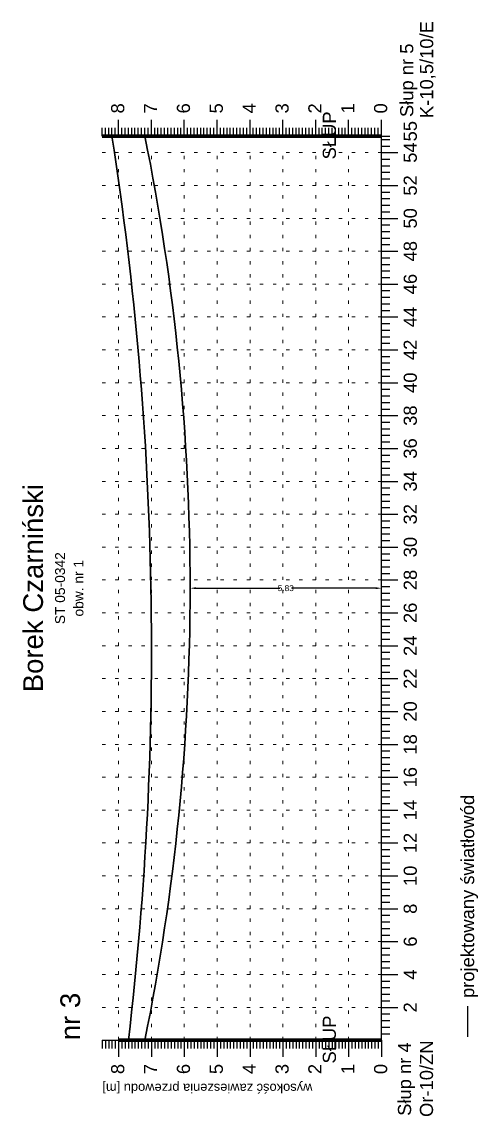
# Model space of a CAD drawing. Header units: inches. Extents: x -863 to -566, y 1327 to 1363.
# Drawn here: x -863.42 to -849.53, y 1327.33 to 1360.61 of the extents above; entities that cross this region are included whole.
import ezdxf
from ezdxf.enums import TextEntityAlignment as Align

# ---------------------------------------------------------------- set-up
doc = ezdxf.new("R2010")
doc.units = ezdxf.units.IN
doc.header["$MEASUREMENT"] = 0
doc.linetypes.add('ACAD_ISO07W100', pattern=[3, 0, -3])
doc.layers.add('_PRZEWIESZENIA_KONTROLA', color=1, linetype='Continuous', lineweight=25)
doc.layers.add('ramka', color=7, linetype='Continuous', plot=False)
doc.styles.get("Standard").update_dxf_attribs({"font": 'arial.ttf'})
doc.dimstyles.get("Standard").update_dxf_attribs({"dimtxt": 0.25, "dimasz": 0.18, "dimexe": 0.18, "dimexo": 0.0625, "dimgap": -0.09, "dimtad": 0, "dimtih": 1, "dimtoh": 1, "dimzin": 0, "dimdsep": 46, "dimtxsty": 'Standard', "dimcen": 0.09, "dimadec": 0, "dimazin": 0, "dimtfac": 1, "dimtofl": 0, "dimtmove": 0, "dimatfit": 3, "dimfxl": 1, "dimtolj": 1, "dimtzin": 0, "dimarcsym": 0})

# ---------------------------------------------------------------- blocks, each defined once
blk = doc.blocks.new('*D3')
at = {"color": 0, "lineweight": -2}
for p, q in [((-858.301, 1343.438), (-858.301, 1343.563)), ((-858.121, 1343.383), (-855.568, 1343.383)), ((-852.656, 1343.383), (-855.208, 1343.383)), ((-852.476, 1343.288), (-852.476, 1343.563))]:
    blk.add_line(p, q, dxfattribs=at)
at = {"color": 0}
for points in [[(-858.121, 1343.413), (-858.121, 1343.353), (-858.301, 1343.383)], [(-852.656, 1343.413), (-852.656, 1343.353), (-852.476, 1343.383)]]:
    blk.add_solid(points, dxfattribs=at)
at = {"layer": 'Defpoints', "color": 0}
for p in [(-858.301, 1343.375), (-852.476, 1343.383), (-852.476, 1343.225)]:
    blk.add_point(p, dxfattribs=at)
at = {"color": 0, "lineweight": 25, "insert": (-855.388, 1343.383), "char_height": 0.18, "attachment_point": 5}
blk.add_mtext('\\A1;5.83', dxfattribs=at)

msp = doc.modelspace()

# ---------------------------------------------------------------- linework, layer by layer
for p, q in [((-860.476, 1357.133), (-860.476, 1357.633)), ((-859.476, 1357.133), (-859.476, 1357.633)), ((-858.476, 1357.133), (-858.476, 1357.633)), ((-857.476, 1357.133), (-857.476, 1357.633)), ((-856.476, 1357.133), (-856.476, 1357.633)), ((-855.476, 1357.133), (-855.476, 1357.633)), ((-854.476, 1357.133), (-854.476, 1357.633)), ((-853.476, 1357.133), (-853.476, 1357.633)), ((-852.476, 1357.133), (-852.476, 1357.633)), ((-860.976, 1357.133), (-860.976, 1357.383)), ((-860.876, 1357.133), (-860.876, 1357.383)), ((-860.776, 1357.133), (-860.776, 1357.383)), ((-860.676, 1357.133), (-860.676, 1357.383)), ((-860.576, 1357.133), (-860.576, 1357.383)), ((-860.376, 1357.133), (-860.376, 1357.383)), ((-860.276, 1357.133), (-860.276, 1357.383)), ((-860.176, 1357.133), (-860.176, 1357.383)), ((-860.076, 1357.133), (-860.076, 1357.383)), ((-859.976, 1357.133), (-859.976, 1357.383)), ((-859.876, 1357.133), (-859.876, 1357.383)), ((-859.776, 1357.133), (-859.776, 1357.383)), ((-859.676, 1357.133), (-859.676, 1357.383)), ((-859.576, 1357.133), (-859.576, 1357.383)), ((-859.376, 1357.133), (-859.376, 1357.383)), ((-859.276, 1357.133), (-859.276, 1357.383)), ((-859.176, 1357.133), (-859.176, 1357.383)), ((-859.076, 1357.133), (-859.076, 1357.383)), ((-858.976, 1357.133), (-858.976, 1357.383)), ((-858.876, 1357.133), (-858.876, 1357.383)), ((-858.776, 1357.133), (-858.776, 1357.383)), ((-858.676, 1357.133), (-858.676, 1357.383)), ((-858.576, 1357.133), (-858.576, 1357.383)), ((-858.376, 1357.133), (-858.376, 1357.383)), ((-858.276, 1357.133), (-858.276, 1357.383)), ((-858.176, 1357.133), (-858.176, 1357.383)), ((-858.076, 1357.133), (-858.076, 1357.383)), ((-857.976, 1357.133), (-857.976, 1357.383)), ((-857.876, 1357.133), (-857.876, 1357.383)), ((-857.776, 1357.133), (-857.776, 1357.383)), ((-857.676, 1357.133), (-857.676, 1357.383)), ((-857.576, 1357.133), (-857.576, 1357.383)), ((-857.376, 1357.133), (-857.376, 1357.383)), ((-857.276, 1357.133), (-857.276, 1357.383)), ((-857.176, 1357.133), (-857.176, 1357.383)), ((-857.076, 1357.133), (-857.076, 1357.383)), ((-856.976, 1357.133), (-856.976, 1357.383)), ((-856.876, 1357.133), (-856.876, 1357.383)), ((-856.776, 1357.133), (-856.776, 1357.383)), ((-856.676, 1357.133), (-856.676, 1357.383)), ((-856.576, 1357.133), (-856.576, 1357.383)), ((-856.376, 1357.133), (-856.376, 1357.383)), ((-856.276, 1357.133), (-856.276, 1357.383)), ((-856.176, 1357.133), (-856.176, 1357.383)), ((-856.076, 1357.133), (-856.076, 1357.383)), ((-855.976, 1357.133), (-855.976, 1357.383)), ((-855.876, 1357.133), (-855.876, 1357.383)), ((-855.776, 1357.133), (-855.776, 1357.383)), ((-855.676, 1357.133), (-855.676, 1357.383)), ((-855.576, 1357.133), (-855.576, 1357.383)), ((-855.376, 1357.133), (-855.376, 1357.383)), ((-855.276, 1357.133), (-855.276, 1357.383)), ((-855.176, 1357.133), (-855.176, 1357.383)), ((-855.076, 1357.133), (-855.076, 1357.383)), ((-854.976, 1357.133), (-854.976, 1357.383)), ((-854.876, 1357.133), (-854.876, 1357.383)), ((-854.776, 1357.133), (-854.776, 1357.383)), ((-854.676, 1357.133), (-854.676, 1357.383)), ((-854.576, 1357.133), (-854.576, 1357.383)), ((-854.376, 1357.133), (-854.376, 1357.383)), ((-854.276, 1357.133), (-854.276, 1357.383)), ((-854.176, 1357.133), (-854.176, 1357.383)), ((-854.076, 1357.133), (-854.076, 1357.383)), ((-853.976, 1357.133), (-853.976, 1357.383)), ((-853.876, 1357.133), (-853.876, 1357.383)), ((-853.776, 1357.133), (-853.776, 1357.383)), ((-853.676, 1357.133), (-853.676, 1357.383)), ((-853.576, 1357.133), (-853.576, 1357.383)), ((-853.376, 1357.133), (-853.376, 1357.383)), ((-853.276, 1357.133), (-853.276, 1357.383)), ((-853.176, 1357.133), (-853.176, 1357.383)), ((-853.076, 1357.133), (-853.076, 1357.383)), ((-852.976, 1357.133), (-852.976, 1357.383)), ((-852.876, 1357.133), (-852.876, 1357.383)), ((-852.776, 1357.133), (-852.776, 1357.383)), ((-852.676, 1357.133), (-852.676, 1357.383)), ((-852.576, 1357.133), (-852.576, 1357.383)), ((-860.976, 1357.133), (-852.476, 1357.133)), ((-852.476, 1329.633), (-852.476, 1357.133)), ((-852.476, 1357.133), (-852.226, 1357.133)), ((-852.476, 1357.033), (-852.226, 1357.033)), ((-852.476, 1356.833), (-852.226, 1356.833)), ((-852.476, 1356.633), (-851.976, 1356.633)), ((-852.476, 1356.433), (-852.226, 1356.433)), ((-852.476, 1356.233), (-852.226, 1356.233)), ((-852.476, 1356.033), (-852.226, 1356.033)), ((-852.476, 1355.833), (-852.226, 1355.833)), ((-852.476, 1355.633), (-851.976, 1355.633)), ((-852.476, 1355.433), (-852.226, 1355.433)), ((-852.476, 1355.233), (-852.226, 1355.233)), ((-852.476, 1355.033), (-852.226, 1355.033)), ((-852.476, 1354.833), (-852.226, 1354.833)), ((-852.476, 1354.633), (-851.976, 1354.633)), ((-852.476, 1354.433), (-852.226, 1354.433)), ((-852.476, 1354.233), (-852.226, 1354.233)), ((-852.476, 1354.033), (-852.226, 1354.033)), ((-852.476, 1353.833), (-852.226, 1353.833)), ((-852.476, 1353.633), (-851.976, 1353.633)), ((-852.476, 1353.433), (-852.226, 1353.433)), ((-852.476, 1353.233), (-852.226, 1353.233)), ((-852.476, 1353.033), (-852.226, 1353.033)), ((-852.476, 1352.833), (-852.226, 1352.833)), ((-852.476, 1352.633), (-851.976, 1352.633)), ((-852.476, 1352.433), (-852.226, 1352.433)), ((-852.476, 1352.233), (-852.226, 1352.233)), ((-852.476, 1352.033), (-852.226, 1352.033)), ((-852.476, 1351.833), (-852.226, 1351.833)), ((-852.476, 1351.633), (-851.976, 1351.633)), ((-852.476, 1351.433), (-852.226, 1351.433)), ((-852.476, 1351.233), (-852.226, 1351.233)), ((-852.476, 1351.033), (-852.226, 1351.033)), ((-852.476, 1350.833), (-852.226, 1350.833)), ((-852.476, 1350.633), (-851.976, 1350.633)), ((-852.476, 1350.433), (-852.226, 1350.433)), ((-852.476, 1350.233), (-852.226, 1350.233)), ((-852.476, 1350.033), (-852.226, 1350.033)), ((-852.476, 1349.833), (-852.226, 1349.833)), ((-852.476, 1349.633), (-851.976, 1349.633)), ((-852.476, 1349.433), (-852.226, 1349.433)), ((-852.476, 1349.233), (-852.226, 1349.233)), ((-852.476, 1349.033), (-852.226, 1349.033)), ((-852.476, 1348.833), (-852.226, 1348.833)), ((-852.476, 1348.633), (-851.976, 1348.633)), ((-852.476, 1348.433), (-852.226, 1348.433)), ((-852.476, 1348.233), (-852.226, 1348.233)), ((-852.476, 1348.033), (-852.226, 1348.033)), ((-852.476, 1347.833), (-852.226, 1347.833)), ((-852.476, 1347.633), (-851.976, 1347.633)), ((-852.476, 1347.433), (-852.226, 1347.433)), ((-852.476, 1347.233), (-852.226, 1347.233)), ((-852.476, 1347.033), (-852.226, 1347.033)), ((-852.476, 1346.833), (-852.226, 1346.833)), ((-852.476, 1346.633), (-851.976, 1346.633)), ((-852.476, 1346.433), (-852.226, 1346.433)), ((-852.476, 1346.233), (-852.226, 1346.233)), ((-852.476, 1346.033), (-852.226, 1346.033)), ((-852.476, 1345.833), (-852.226, 1345.833)), ((-852.476, 1345.633), (-851.976, 1345.633)), ((-852.476, 1345.433), (-852.226, 1345.433)), ((-852.476, 1345.233), (-852.226, 1345.233)), ((-852.476, 1345.033), (-852.226, 1345.033)), ((-852.476, 1344.833), (-852.226, 1344.833)), ((-852.476, 1344.633), (-851.976, 1344.633)), ((-852.476, 1344.433), (-852.226, 1344.433)), ((-852.476, 1344.233), (-852.226, 1344.233)), ((-852.476, 1344.033), (-852.226, 1344.033)), ((-852.476, 1343.833), (-852.226, 1343.833)), ((-852.476, 1343.633), (-851.976, 1343.633)), ((-852.476, 1343.433), (-852.226, 1343.433)), ((-852.476, 1343.233), (-852.226, 1343.233)), ((-852.476, 1343.033), (-852.226, 1343.033)), ((-852.476, 1342.833), (-852.226, 1342.833)), ((-852.476, 1342.633), (-851.976, 1342.633)), ((-852.476, 1342.433), (-852.226, 1342.433)), ((-852.476, 1342.233), (-852.226, 1342.233)), ((-852.476, 1342.033), (-852.226, 1342.033)), ((-852.476, 1341.833), (-852.226, 1341.833)), ((-852.476, 1341.633), (-851.976, 1341.633)), ((-852.476, 1341.433), (-852.226, 1341.433)), ((-852.476, 1341.233), (-852.226, 1341.233)), ((-852.476, 1341.033), (-852.226, 1341.033)), ((-852.476, 1340.833), (-852.226, 1340.833)), ((-852.476, 1340.633), (-851.976, 1340.633)), ((-852.476, 1340.433), (-852.226, 1340.433)), ((-852.476, 1340.233), (-852.226, 1340.233)), ((-852.476, 1340.033), (-852.226, 1340.033)), ((-852.476, 1339.833), (-852.226, 1339.833)), ((-852.476, 1339.633), (-851.976, 1339.633)), ((-852.476, 1339.433), (-852.226, 1339.433)), ((-852.476, 1339.233), (-852.226, 1339.233)), ((-852.476, 1339.033), (-852.226, 1339.033)), ((-852.476, 1338.833), (-852.226, 1338.833)), ((-852.476, 1338.633), (-851.976, 1338.633)), ((-852.476, 1338.433), (-852.226, 1338.433)), ((-852.476, 1338.233), (-852.226, 1338.233)), ((-852.476, 1338.033), (-852.226, 1338.033)), ((-852.476, 1337.833), (-852.226, 1337.833)), ((-852.476, 1337.633), (-851.976, 1337.633)), ((-852.476, 1337.433), (-852.226, 1337.433)), ((-852.476, 1337.233), (-852.226, 1337.233)), ((-852.476, 1337.033), (-852.226, 1337.033)), ((-852.476, 1336.833), (-852.226, 1336.833)), ((-852.476, 1336.633), (-851.976, 1336.633)), ((-852.476, 1336.433), (-852.226, 1336.433)), ((-852.476, 1336.233), (-852.226, 1336.233)), ((-852.476, 1336.033), (-852.226, 1336.033)), ((-852.476, 1335.833), (-852.226, 1335.833)), ((-852.476, 1335.633), (-851.976, 1335.633)), ((-852.476, 1335.433), (-852.226, 1335.433)), ((-852.476, 1335.233), (-852.226, 1335.233)), ((-852.476, 1335.033), (-852.226, 1335.033)), ((-852.476, 1334.833), (-852.226, 1334.833)), ((-852.476, 1334.633), (-851.976, 1334.633)), ((-852.476, 1334.433), (-852.226, 1334.433)), ((-852.476, 1334.233), (-852.226, 1334.233)), ((-852.476, 1334.033), (-852.226, 1334.033)), ((-852.476, 1333.833), (-852.226, 1333.833)), ((-852.476, 1333.633), (-851.976, 1333.633)), ((-852.476, 1333.433), (-852.226, 1333.433)), ((-852.476, 1333.233), (-852.226, 1333.233)), ((-852.476, 1333.033), (-852.226, 1333.033)), ((-852.476, 1332.833), (-852.226, 1332.833)), ((-852.476, 1332.633), (-851.976, 1332.633)), ((-852.476, 1332.433), (-852.226, 1332.433)), ((-852.476, 1332.233), (-852.226, 1332.233)), ((-852.476, 1332.033), (-852.226, 1332.033)), ((-852.476, 1331.833), (-852.226, 1331.833)), ((-852.476, 1331.633), (-851.976, 1331.633)), ((-852.476, 1331.433), (-852.226, 1331.433)), ((-852.476, 1331.233), (-852.226, 1331.233)), ((-852.476, 1331.033), (-852.226, 1331.033)), ((-852.476, 1330.833), (-852.226, 1330.833)), ((-852.476, 1330.633), (-851.976, 1330.633)), ((-852.476, 1330.433), (-852.226, 1330.433)), ((-852.476, 1330.233), (-852.226, 1330.233)), ((-852.476, 1330.033), (-852.226, 1330.033)), ((-852.476, 1329.833), (-852.226, 1329.833)), ((-860.976, 1329.633), (-852.476, 1329.633)), ((-860.976, 1329.633), (-860.976, 1329.383)), ((-860.876, 1329.633), (-860.876, 1329.383)), ((-860.776, 1329.633), (-860.776, 1329.383)), ((-860.676, 1329.633), (-860.676, 1329.383)), ((-860.576, 1329.633), (-860.576, 1329.383)), ((-860.476, 1329.633), (-860.476, 1329.133)), ((-860.376, 1329.633), (-860.376, 1329.383)), ((-860.276, 1329.633), (-860.276, 1329.383)), ((-860.176, 1329.633), (-860.176, 1329.383)), ((-860.076, 1329.633), (-860.076, 1329.383)), ((-859.976, 1329.633), (-859.976, 1329.383)), ((-859.876, 1329.633), (-859.876, 1329.383)), ((-859.776, 1329.633), (-859.776, 1329.383)), ((-859.676, 1329.633), (-859.676, 1329.383)), ((-859.576, 1329.633), (-859.576, 1329.383)), ((-859.476, 1329.633), (-859.476, 1329.133)), ((-859.376, 1329.633), (-859.376, 1329.383)), ((-859.276, 1329.633), (-859.276, 1329.383)), ((-859.176, 1329.633), (-859.176, 1329.383)), ((-859.076, 1329.633), (-859.076, 1329.383)), ((-858.976, 1329.633), (-858.976, 1329.383)), ((-858.876, 1329.633), (-858.876, 1329.383)), ((-858.776, 1329.633), (-858.776, 1329.383)), ((-858.676, 1329.633), (-858.676, 1329.383)), ((-858.576, 1329.633), (-858.576, 1329.383)), ((-858.476, 1329.633), (-858.476, 1329.133)), ((-858.376, 1329.633), (-858.376, 1329.383)), ((-858.276, 1329.633), (-858.276, 1329.383)), ((-858.176, 1329.633), (-858.176, 1329.383)), ((-858.076, 1329.633), (-858.076, 1329.383)), ((-857.976, 1329.633), (-857.976, 1329.383)), ((-857.876, 1329.633), (-857.876, 1329.383)), ((-857.776, 1329.633), (-857.776, 1329.383)), ((-857.676, 1329.633), (-857.676, 1329.383)), ((-857.576, 1329.633), (-857.576, 1329.383)), ((-857.476, 1329.633), (-857.476, 1329.133)), ((-857.376, 1329.633), (-857.376, 1329.383)), ((-857.276, 1329.633), (-857.276, 1329.383)), ((-857.176, 1329.633), (-857.176, 1329.383)), ((-857.076, 1329.633), (-857.076, 1329.383)), ((-856.976, 1329.633), (-856.976, 1329.383)), ((-856.876, 1329.633), (-856.876, 1329.383)), ((-856.776, 1329.633), (-856.776, 1329.383)), ((-856.676, 1329.633), (-856.676, 1329.383)), ((-856.576, 1329.633), (-856.576, 1329.383)), ((-856.476, 1329.633), (-856.476, 1329.133)), ((-856.376, 1329.633), (-856.376, 1329.383)), ((-856.276, 1329.633), (-856.276, 1329.383)), ((-856.176, 1329.633), (-856.176, 1329.383)), ((-856.076, 1329.633), (-856.076, 1329.383)), ((-855.976, 1329.633), (-855.976, 1329.383)), ((-855.876, 1329.633), (-855.876, 1329.383)), ((-855.776, 1329.633), (-855.776, 1329.383)), ((-855.676, 1329.633), (-855.676, 1329.383)), ((-855.576, 1329.633), (-855.576, 1329.383)), ((-855.476, 1329.633), (-855.476, 1329.133)), ((-855.376, 1329.633), (-855.376, 1329.383)), ((-855.276, 1329.633), (-855.276, 1329.383)), ((-855.176, 1329.633), (-855.176, 1329.383)), ((-855.076, 1329.633), (-855.076, 1329.383)), ((-854.976, 1329.633), (-854.976, 1329.383)), ((-854.876, 1329.633), (-854.876, 1329.383)), ((-854.776, 1329.633), (-854.776, 1329.383)), ((-854.676, 1329.633), (-854.676, 1329.383)), ((-854.576, 1329.633), (-854.576, 1329.383)), ((-854.476, 1329.633), (-854.476, 1329.133)), ((-854.376, 1329.633), (-854.376, 1329.383)), ((-854.276, 1329.633), (-854.276, 1329.383)), ((-854.176, 1329.633), (-854.176, 1329.383)), ((-854.076, 1329.633), (-854.076, 1329.383)), ((-853.976, 1329.633), (-853.976, 1329.383)), ((-853.876, 1329.633), (-853.876, 1329.383)), ((-853.776, 1329.633), (-853.776, 1329.383)), ((-853.676, 1329.633), (-853.676, 1329.383)), ((-853.576, 1329.633), (-853.576, 1329.383)), ((-853.476, 1329.633), (-853.476, 1329.133)), ((-853.376, 1329.633), (-853.376, 1329.383)), ((-853.276, 1329.633), (-853.276, 1329.383)), ((-853.176, 1329.633), (-853.176, 1329.383)), ((-853.076, 1329.633), (-853.076, 1329.383)), ((-852.976, 1329.633), (-852.976, 1329.383)), ((-852.876, 1329.633), (-852.876, 1329.383)), ((-852.776, 1329.633), (-852.776, 1329.383)), ((-852.676, 1329.633), (-852.676, 1329.383)), ((-852.576, 1329.633), (-852.576, 1329.383)), ((-852.476, 1329.633), (-852.476, 1329.133))]:
    msp.add_line(p, q)
at = {"linetype": 'ACAD_ISO07W100', "lineweight": 15, "ltscale": 0.1}
for p, q in [((-852.476, 1357.133), (-860.976, 1357.133)), ((-852.476, 1356.633), (-860.976, 1356.633)), ((-860.476, 1329.633), (-860.476, 1356.633)), ((-859.476, 1329.633), (-859.476, 1356.633)), ((-858.476, 1329.633), (-858.476, 1356.633)), ((-857.476, 1329.633), (-857.476, 1356.633)), ((-856.476, 1329.633), (-856.476, 1356.633)), ((-855.476, 1329.633), (-855.476, 1356.633)), ((-854.476, 1329.633), (-854.476, 1356.633)), ((-853.476, 1329.633), (-853.476, 1356.633)), ((-852.476, 1329.633), (-852.476, 1356.633)), ((-852.476, 1355.633), (-860.976, 1355.633)), ((-852.476, 1354.633), (-860.976, 1354.633)), ((-852.476, 1353.633), (-860.976, 1353.633)), ((-852.476, 1352.633), (-860.976, 1352.633)), ((-852.476, 1351.633), (-860.976, 1351.633)), ((-852.476, 1350.633), (-860.976, 1350.633)), ((-852.476, 1349.633), (-860.976, 1349.633)), ((-852.476, 1348.633), (-860.976, 1348.633)), ((-852.476, 1347.633), (-860.976, 1347.633)), ((-852.476, 1346.633), (-860.976, 1346.633)), ((-852.476, 1345.633), (-860.976, 1345.633)), ((-852.476, 1344.633), (-860.976, 1344.633)), ((-852.476, 1343.633), (-860.976, 1343.633)), ((-852.476, 1342.633), (-860.976, 1342.633)), ((-852.476, 1341.633), (-860.976, 1341.633)), ((-852.476, 1340.633), (-860.976, 1340.633)), ((-852.476, 1339.633), (-860.976, 1339.633)), ((-852.476, 1338.633), (-860.976, 1338.633)), ((-852.476, 1337.633), (-860.976, 1337.633)), ((-852.476, 1336.633), (-860.976, 1336.633)), ((-852.476, 1335.633), (-860.976, 1335.633)), ((-852.476, 1334.633), (-860.976, 1334.633)), ((-852.476, 1333.633), (-860.976, 1333.633)), ((-852.476, 1332.633), (-860.976, 1332.633)), ((-852.476, 1331.633), (-860.976, 1331.633)), ((-852.476, 1330.633), (-860.976, 1330.633))]:
    msp.add_line(p, q, dxfattribs=at)
at = {"lineweight": 100}
for p, q in [((-852.476, 1357.133), (-860.976, 1357.133)), ((-852.476, 1329.633), (-860.476, 1329.633))]:
    msp.add_line(p, q, dxfattribs=at)
at = {"color": 3, "lineweight": 25}
msp.add_line((-849.846, 1329.738), (-849.846, 1330.669), dxfattribs=at)
at = {"lineweight": 30}
msp.add_arc((-961.078, 1341.553), 101.604, 353.26266, 8.82059, dxfattribs=at)
at = {"color": 3, "lineweight": 30}
msp.add_arc((-927.738, 1343.383), 69.438, 348.57881, 11.42119, dxfattribs=at)
at = {"layer": 'ramka'}
msp.add_line((-852.476, 1329.633), (-852.476, 1343.383), dxfattribs=at)

# ---------------------------------------------------------------- texts
for s, p in [('K-10,5/10/E', (-850.902, 1357.682)), ('Słup nr 5', (-851.507, 1357.713)), ('8', (-860.302, 1357.823)), ('7', (-859.302, 1357.823)), ('6', (-858.302, 1357.823)), ('5', (-857.302, 1357.823)), ('4', (-856.302, 1357.823)), ('3', (-855.302, 1357.823)), ('2', (-854.302, 1357.823)), ('1', (-853.302, 1357.823)), ('0', (-852.302, 1357.823)), ('projektowany światłowód', (-849.656, 1330.918)), ('Słup nr 4', (-851.574, 1327.333)), ('Or-10/ZN', (-850.907, 1327.299))]:
    msp.add_text(s, height=0.4, rotation=90).set_placement(p)
for s, height, p in [('55', 0.4, (-851.4, 1357.283)), ('54', 0.4, (-851.4, 1356.633)), ('52', 0.4, (-851.4, 1355.633)), ('50', 0.4, (-851.4, 1354.633)), ('48', 0.4, (-851.4, 1353.633)), ('46', 0.4, (-851.4, 1352.633)), ('44', 0.4, (-851.4, 1351.633)), ('42', 0.4, (-851.4, 1350.633)), ('40', 0.4, (-851.4, 1349.633)), ('38', 0.4, (-851.4, 1348.633)), ('36', 0.4, (-851.4, 1347.633)), ('34', 0.4, (-851.4, 1346.633)), ('Borek Czarniński', 0.6, (-862.776, 1343.383)), ('32', 0.4, (-851.4, 1345.633)), ('30', 0.4, (-851.4, 1344.633)), ('ST 05-0342', 0.3, (-862.106, 1343.383)), ('obw. nr 1', 0.3, (-861.546, 1343.383)), ('28', 0.4, (-851.4, 1343.633)), ('26', 0.4, (-851.4, 1342.633)), ('24', 0.4, (-851.4, 1341.633)), ('22', 0.4, (-851.4, 1340.633)), ('20', 0.4, (-851.4, 1339.633)), ('18', 0.4, (-851.4, 1338.633)), ('16', 0.4, (-851.4, 1337.633)), ('14', 0.4, (-851.4, 1336.633)), ('12', 0.4, (-851.4, 1335.633)), ('10', 0.4, (-851.4, 1334.633)), ('8', 0.4, (-851.4, 1333.633)), ('6', 0.4, (-851.4, 1332.633)), ('4', 0.4, (-851.4, 1331.633)), ('2', 0.4, (-851.4, 1330.633))]:
    msp.add_text(s, height=height, rotation=90).set_placement(p, align=Align.CENTER)
for s, p in [('8', (-860.302, 1328.913)), ('7', (-859.302, 1328.913)), ('6', (-858.302, 1328.913)), ('5', (-857.302, 1328.913)), ('4', (-856.302, 1328.913)), ('3', (-855.302, 1328.913)), ('2', (-854.302, 1328.913)), ('1', (-853.302, 1328.913)), ('0', (-852.302, 1328.913))]:
    msp.add_text(s, height=0.4, rotation=90).set_placement(p, align=Align.RIGHT)
at = {"attachment_point": 1}
for s, insert, char_height, width, rotation in [('SŁUP', (-854.262, 1356.425), 0.4, 1.537, 90), ('SŁUP', (-854.262, 1328.925), 0.4, 1.537, 90), ('wysokość zawieszenia przewodu [m]', (-854.578, 1328.03), 0.28, 9.28, 180)]:
    msp.add_mtext(s, dxfattribs=dict(at, insert=insert, char_height=char_height, width=width, rotation=rotation))
at = {"layer": '_PRZEWIESZENIA_KONTROLA', "color": 1}
msp.add_text('nr 3', height=0.6, rotation=90, dxfattribs=at).set_placement((-861.646, 1329.633))

# ---------------------------------------------------------------- dimensions: what is measured, and where the dimension line sits
at = {"lineweight": 25}
dim = msp.add_linear_dim(base=(-852.476, 1343.383), p1=(-858.301, 1343.375), p2=(-852.476, 1343.225), angle=180, text='5.83', dimstyle='Standard', dxfattribs=at)
dim.commit()
dim.dimension.update_dxf_attribs({"geometry": '*D3', "text_midpoint": (-855.388, 1343.383)})

doc.saveas('drawing.dxf')
